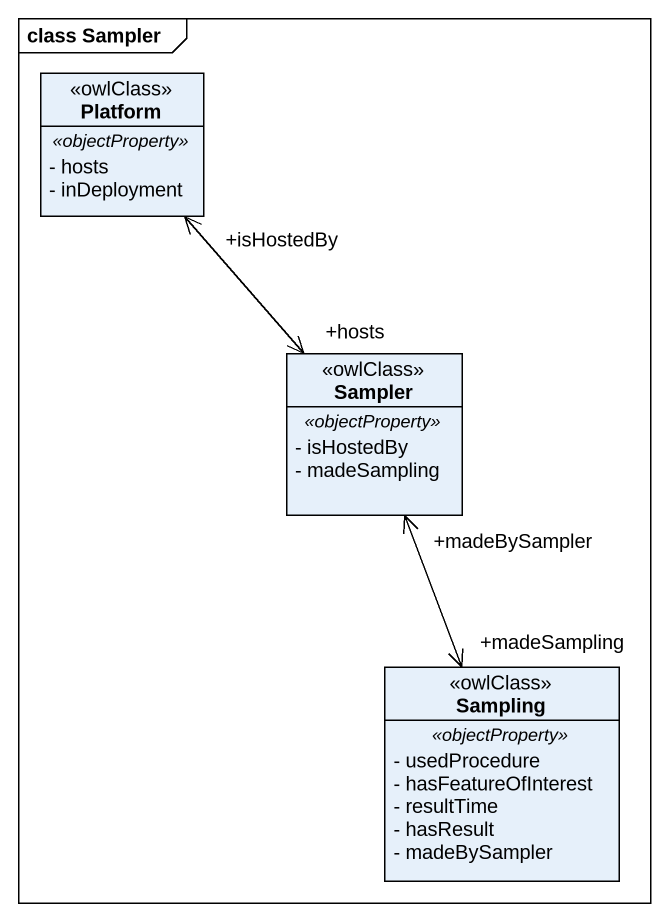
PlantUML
@startuml
mainframe class Sampler
hide circle
hide empty members
skinparam classAttributeIconSize 0
class Platform <<owlClass>> {
  .. <<objectProperty>> ..
  - hosts
  - inDeployment
}
class Sampler <<owlClass>> {
  .. <<objectProperty>> ..
  - isHostedBy
  - madeSampling
}
class Sampling <<owlClass>> {
  .. <<objectProperty>> ..
  - usedProcedure
  - hasFeatureOfInterest
  - resultTime
  - hasResult
  - madeBySampler
}
Sampler "+hosts" <-up-> "+isHostedBy" Platform
Sampling "+madeSampling" <-up-> "+madeBySampler" Sampler
@enduml
